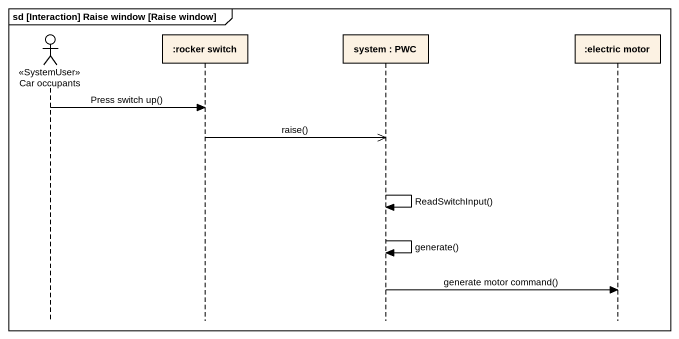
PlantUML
@startuml
mainframe sd [Interaction] Raise window [Raise window]
hide footbox
actor "Car occupants" as Car_occupants <<SystemUser>>
participant ":rocker switch" as rocker_switch
participant "system : PWC" as system
participant ":electric motor" as electric_motor

Car_occupants -> rocker_switch : Press switch up()
rocker_switch ->> system : raise()
system -> system : ReadSwitchInput()
system -> system : generate()
system -> electric_motor : generate motor command()
@enduml
